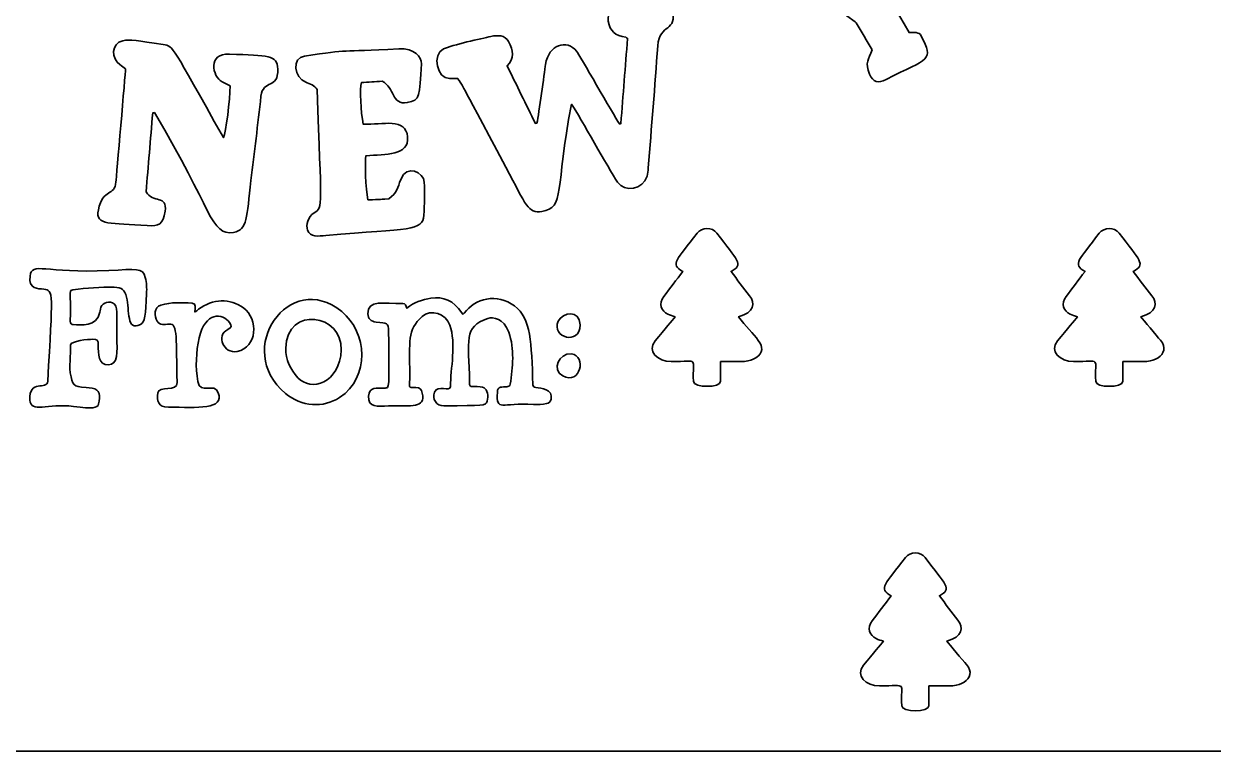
# Model space of a CAD drawing. Header units: inches. Extents: x 1 to 6, y -20.83 to -15.29.
# Drawn here: x 3.034 to 5.009, y -20.826 to -19.617 of the extents above; entities that cross this region are included whole.
import ezdxf

# ---------------------------------------------------------------- set-up
doc = ezdxf.new("R2010")
doc.units = ezdxf.units.IN
doc.header["$MEASUREMENT"] = 0
doc.layers.add('_U+0421_U+043B_U+043E_U+0439 1', color=7, linetype='Continuous')

# ---------------------------------------------------------------- blocks, each defined once
blk = doc.blocks.new('block 3')
at = {"layer": '_U+0421_U+043B_U+043E_U+0439 1', "color": 7, "lineweight": 35, "true_color": 0xffffff}
for points in [[(3.5581, -20.2383), (3.5312, -20.2564), (3.4944, -20.2533), (3.4682, -20.2316), (3.3806, -20.1587), (3.475, -20.0245), (3.5615, -20.0955), (3.6044, -20.1307), (3.6092, -20.2039), (3.5581, -20.2383)], [(3.5607, -20.1589), (3.5631, -20.1002), (3.4712, -20.0843), (3.4686, -20.1566), (3.4679, -20.1757), (3.4765, -20.1913), (3.4888, -20.2054), (3.5098, -20.2293), (3.5593, -20.2147), (3.5607, -20.1589)]]:
    blk.add_open_spline(points, degree=3, knots=[0, 0, 0, 0, 1, 1, 1, 2, 2, 2, 3, 3, 3, 3], dxfattribs=at)
blk = doc.blocks.new('block 2')
at = {"layer": '_U+0421_U+043B_U+043E_U+0439 1', "color": 7, "lineweight": 35, "true_color": 0xffffff}
for points, knots in [([(3.2354, -20.0388), (3.2377, -20.0475), (3.2379, -20.0567), (3.2375, -20.0656), (3.2358, -20.1017), (3.2348, -20.113), (3.2272, -20.117), (3.2037, -20.1293), (3.2095, -20.0933), (3.2041, -20.0717), (3.2009, -20.059), (3.1971, -20.0557), (3.1838, -20.0552), (3.1608, -20.0545), (3.138, -20.0564), (3.1151, -20.0592), (3.1089, -20.06), (3.1111, -20.0643), (3.1111, -20.0882), (3.1111, -20.0882), (3.1111, -20.0882), (3.1112, -20.0882), (3.1112, -20.1122), (3.1088, -20.117), (3.1157, -20.1171), (3.1286, -20.1173), (3.1543, -20.1219), (3.1601, -20.0967), (3.1605, -20.095), (3.1609, -20.0934), (3.161, -20.0917), (3.1614, -20.0813), (3.1727, -20.078), (3.1807, -20.0809), (3.192, -20.085), (3.1872, -20.1008), (3.188, -20.135), (3.1886, -20.1649), (3.1906, -20.1832), (3.174, -20.1841), (3.1572, -20.185), (3.1573, -20.1659), (3.1573, -20.1506), (3.1573, -20.1434), (3.1554, -20.1413), (3.1479, -20.1415), (3.1411, -20.1416), (3.1111, -20.1442), (3.1113, -20.1511), (3.1118, -20.1687), (3.108, -20.1863), (3.112, -20.2039), (3.116, -20.222), (3.1172, -20.2191), (3.1472, -20.223), (3.1601, -20.2247), (3.1609, -20.2362), (3.1579, -20.2488), (3.156, -20.2565), (3.1484, -20.2572), (3.1164, -20.2532), (3.0729, -20.2478), (3.0453, -20.2651), (3.0438, -20.2425), (3.0414, -20.2078), (3.0725, -20.2264), (3.0733, -20.2114), (3.0819, -20.064), (3.083, -20.0597), (3.0671, -20.0583), (3.0568, -20.0573), (3.041, -20.0587), (3.0439, -20.0365), (3.047, -20.0121), (3.0679, -20.0323), (3.1746, -20.0273), (3.2206, -20.0251), (3.2311, -20.0222), (3.2354, -20.0388)], [0, 0, 0, 0, 1, 1, 1, 2, 2, 2, 3, 3, 3, 4, 4, 4, 5, 5, 5, 6, 6, 6, 7, 7, 7, 8, 8, 8, 9, 9, 9, 10, 10, 10, 11, 11, 11, 12, 12, 12, 13, 13, 13, 14, 14, 14, 15, 15, 15, 16, 16, 16, 17, 17, 17, 18, 18, 18, 19, 19, 19, 20, 20, 20, 21, 21, 21, 22, 22, 22, 23, 23, 23, 24, 24, 24, 25, 25, 25, 26, 26, 26, 26]), ([(3.8838, -20.2219), (3.8807, -20.2215), (3.8793, -20.2202), (3.8792, -20.2171), (3.8762, -20.1463), (3.8763, -20.107), (3.8486, -20.0862), (3.8192, -20.0642), (3.783, -20.0739), (3.765, -20.098), (3.7634, -20.1002), (3.7627, -20.1006), (3.7609, -20.0978), (3.7474, -20.077), (3.7303, -20.0699), (3.7098, -20.0734), (3.6954, -20.0758), (3.6814, -20.0798), (3.6699, -20.0901), (3.6684, -20.0862), (3.6677, -20.0818), (3.6627, -20.082), (3.6314, -20.0827), (3.6048, -20.075), (3.6052, -20.0991), (3.6053, -20.1072), (3.6102, -20.1123), (3.6186, -20.1131), (3.6372, -20.1149), (3.6395, -20.1137), (3.6395, -20.1286), (3.6396, -20.226), (3.6424, -20.2221), (3.632, -20.2227), (3.62, -20.2233), (3.6069, -20.22), (3.6061, -20.2361), (3.6052, -20.2555), (3.6207, -20.2532), (3.6395, -20.2524), (3.6788, -20.2507), (3.7004, -20.2576), (3.6954, -20.2311), (3.6941, -20.2243), (3.6914, -20.2221), (3.6844, -20.2218), (3.6705, -20.2212), (3.6747, -20.2246), (3.6745, -20.1993), (3.6742, -20.146), (3.6707, -20.1257), (3.6949, -20.1039), (3.7096, -20.0907), (3.7343, -20.0987), (3.7412, -20.1182), (3.7517, -20.1479), (3.7425, -20.1914), (3.742, -20.22), (3.7418, -20.2293), (3.7207, -20.2171), (3.7159, -20.2293), (3.7112, -20.2412), (3.7186, -20.2522), (3.7314, -20.2521), (3.7966, -20.2516), (3.801, -20.2526), (3.803, -20.2446), (3.804, -20.2402), (3.8046, -20.2358), (3.8035, -20.2312), (3.8013, -20.2223), (3.7984, -20.2204), (3.7807, -20.22), (3.7739, -20.2198), (3.7739, -20.2199), (3.7738, -20.2129), (3.7728, -20.1418), (3.7629, -20.1216), (3.8044, -20.107), (3.8128, -20.104), (3.8308, -20.1069), (3.8389, -20.1298), (3.8491, -20.1584), (3.8454, -20.1874), (3.8414, -20.2164), (3.841, -20.2199), (3.8383, -20.2203), (3.8356, -20.2206), (3.8279, -20.2215), (3.8206, -20.2184), (3.82, -20.2298), (3.8184, -20.2628), (3.8265, -20.2463), (3.8802, -20.2498), (3.8873, -20.2503), (3.8947, -20.2498), (3.9018, -20.2484), (3.9058, -20.2476), (3.9086, -20.2454), (3.9094, -20.2413), (3.9125, -20.2238), (3.8933, -20.223), (3.8838, -20.2219)], [0, 0, 0, 0, 1, 1, 1, 2, 2, 2, 3, 3, 3, 4, 4, 4, 5, 5, 5, 6, 6, 6, 7, 7, 7, 8, 8, 8, 9, 9, 9, 10, 10, 10, 11, 11, 11, 12, 12, 12, 13, 13, 13, 14, 14, 14, 15, 15, 15, 16, 16, 16, 17, 17, 17, 18, 18, 18, 19, 19, 19, 20, 20, 20, 21, 21, 21, 22, 22, 22, 23, 23, 23, 24, 24, 24, 25, 25, 25, 26, 26, 26, 27, 27, 27, 28, 28, 28, 29, 29, 29, 30, 30, 30, 31, 31, 31, 32, 32, 32, 33, 33, 33, 34, 34, 34, 34]), ([(3.3983, -20.0893), (3.3769, -20.0732), (3.3467, -20.0742), (3.3239, -20.0917), (3.322, -20.0932), (3.3204, -20.0951), (3.3174, -20.0961), (3.318, -20.0889), (3.3201, -20.0822), (3.3132, -20.0817), (3.2958, -20.0804), (3.2784, -20.0797), (3.2614, -20.0847), (3.2493, -20.0882), (3.2498, -20.1028), (3.2552, -20.1116), (3.2595, -20.1184), (3.267, -20.1175), (3.2751, -20.1163), (3.2895, -20.114), (3.2864, -20.143), (3.2883, -20.2136), (3.2887, -20.2286), (3.2577, -20.2192), (3.2562, -20.2306), (3.2546, -20.2436), (3.2557, -20.2543), (3.2738, -20.2544), (3.3227, -20.2548), (3.3668, -20.2589), (3.3565, -20.2303), (3.3501, -20.2125), (3.3261, -20.2344), (3.3225, -20.2119), (3.3186, -20.1875), (3.3195, -20.1631), (3.3248, -20.139), (3.3342, -20.0958), (3.3641, -20.0975), (3.3754, -20.1138), (3.3796, -20.1199), (3.3791, -20.1218), (3.3726, -20.1251), (3.3519, -20.1355), (3.3653, -20.1664), (3.3882, -20.1618), (3.4211, -20.1553), (3.4239, -20.1086), (3.3983, -20.0893)], [0, 0, 0, 0, 1, 1, 1, 2, 2, 2, 3, 3, 3, 4, 4, 4, 5, 5, 5, 6, 6, 6, 7, 7, 7, 8, 8, 8, 9, 9, 9, 10, 10, 10, 11, 11, 11, 12, 12, 12, 13, 13, 13, 14, 14, 14, 15, 15, 15, 16, 16, 16, 16]), ([(3.9574, -20.1173), (3.9574, -20.0923), (3.9285, -20.0959), (3.9212, -20.1117), (3.9086, -20.1384), (3.9576, -20.153), (3.9574, -20.1173)], [0, 0, 0, 0, 1, 1, 1, 2, 2, 2, 2]), ([(3.9431, -20.166), (3.922, -20.164), (3.9099, -20.192), (3.9285, -20.2023), (3.9585, -20.2188), (3.9683, -20.1684), (3.9431, -20.166)], [0, 0, 0, 0, 1, 1, 1, 2, 2, 2, 2])]:
    blk.add_open_spline(points, degree=3, knots=knots, dxfattribs=at)
at = {"layer": '_U+0421_U+043B_U+043E_U+0439 1'}
blk.add_blockref('block 3', (0, 0), dxfattribs=at)

msp = doc.modelspace()

# ---------------------------------------------------------------- linework, layer by layer
at = {"layer": '_U+0421_U+043B_U+043E_U+0439 1', "color": 240, "lineweight": 35, "true_color": 0xed1c24}
msp.add_open_spline([(5.7573, -15.285), (5.7573, -15.285), (1.2427, -15.285), (1.2427, -15.285), (1.1087, -15.3261), (1, -15.4307), (1, -15.5597), (1, -15.5597), (1, -20.5925), (1, -20.5925), (1, -20.7215), (1.1087, -20.8261), (1.2428, -20.8261), (1.2428, -20.8261), (5.7574, -20.8261), (5.7574, -20.8261), (5.8914, -20.8261), (6, -20.7215), (6, -20.5925), (6, -20.5925), (6, -15.5597), (6, -15.5597), (6, -15.4307), (5.8914, -15.3261), (5.7573, -15.285)], degree=3, knots=[0, 0, 0, 0, 1, 1, 1, 2, 2, 2, 3, 3, 3, 4, 4, 4, 5, 5, 5, 6, 6, 6, 7, 7, 7, 8, 8, 8, 8], dxfattribs=at)
at = {"layer": '_U+0421_U+043B_U+043E_U+0439 1', "color": 7, "lineweight": 35, "true_color": 0xffffff}
for points, knots in [([(4.4427, -19.6608), (4.4336, -19.6455), (4.4249, -19.6306), (4.4159, -19.6159), (4.4133, -19.6116), (4.2993, -19.5357), (4.2946, -19.5329), (4.2861, -19.5346), (4.2729, -19.5382), (4.2643, -19.5329), (4.2483, -19.5229), (4.2369, -19.4965), (4.2535, -19.4862), (4.2721, -19.4747), (4.2908, -19.4633), (4.3113, -19.4555), (4.328, -19.4491), (4.344, -19.4336), (4.3584, -19.4537), (4.3665, -19.4649), (4.375, -19.4762), (4.37, -19.4926), (4.3835, -19.5028), (4.3969, -19.5129), (4.4122, -19.5245), (4.4137, -19.4977), (4.4149, -19.4736), (4.4162, -19.4499), (4.4148, -19.4492), (4.4142, -19.4485), (4.4135, -19.4486), (4.3974, -19.4513), (4.3927, -19.4487), (4.3874, -19.4344), (4.3785, -19.4106), (4.3837, -19.4066), (4.4461, -19.3754), (4.4589, -19.369), (4.4677, -19.3719), (4.4749, -19.3829), (4.4876, -19.4024), (4.4859, -19.4088), (4.4688, -19.4225), (4.4557, -19.5784), (4.4568, -19.5476), (4.5037, -19.6318), (4.512, -19.6318), (4.5204, -19.6304), (4.5241, -19.6377), (4.5451, -19.679), (4.5374, -19.6735), (4.4659, -19.7098), (4.4519, -19.7169), (4.4439, -19.7143), (4.4381, -19.7009), (4.43, -19.6821), (4.4365, -19.6763), (4.4427, -19.6608)], [0, 0, 0, 0, 1, 1, 1, 2, 2, 2, 3, 3, 3, 4, 4, 4, 5, 5, 5, 6, 6, 6, 7, 7, 7, 8, 8, 8, 9, 9, 9, 10, 10, 10, 11, 11, 11, 12, 12, 12, 13, 13, 13, 14, 14, 14, 15, 15, 15, 16, 16, 16, 17, 17, 17, 18, 18, 18, 19, 19, 19, 19]), ([(4.0864, -19.6538), (4.0817, -19.7215), (4.076, -19.7891), (4.0706, -19.8568), (4.0702, -19.8614), (4.07, -19.8662), (4.0687, -19.8706), (4.0622, -19.8928), (4.0315, -19.8982), (4.0196, -19.8803), (4.0042, -19.857), (3.9585, -19.774), (3.9431, -19.7509), (3.9156, -19.8937), (3.9329, -19.9227), (3.8939, -19.9291), (3.871, -19.9329), (3.8684, -19.92), (3.8342, -19.8557), (3.7473, -19.6927), (3.7684, -19.7306), (3.7541, -19.7081), (3.7488, -19.7081), (3.7447, -19.7081), (3.7406, -19.7082), (3.7198, -19.7085), (3.7113, -19.6685), (3.7306, -19.6592), (3.7448, -19.6524), (3.7941, -19.6417), (3.8093, -19.6384), (3.8206, -19.6359), (3.8326, -19.6359), (3.8386, -19.6468), (3.8471, -19.6619), (3.8481, -19.6747), (3.8362, -19.6872), (3.8521, -19.7195), (3.8677, -19.7512), (3.8832, -19.7829), (3.8841, -19.7827), (3.885, -19.7825), (3.8858, -19.7823), (3.8891, -19.7656), (3.898, -19.7008), (3.9002, -19.6848), (3.9047, -19.6519), (3.9357, -19.6424), (3.9516, -19.6629), (3.9558, -19.6682), (4.0123, -19.7676), (4.0228, -19.7837), (4.0235, -19.7835), (4.0243, -19.7833), (4.0251, -19.7832), (4.0288, -19.7358), (4.0325, -19.6885), (4.0362, -19.6417), (4.0348, -19.6407), (4.0342, -19.6399), (4.0335, -19.6398), (4.0152, -19.6371), (4.0074, -19.63), (4.0043, -19.6128), (4.0018, -19.5988), (4.0094, -19.5935), (4.0355, -19.5863), (4.0889, -19.5715), (4.1031, -19.5652), (4.1101, -19.5923), (4.1204, -19.6321), (4.089, -19.6159), (4.0864, -19.6538)], [0, 0, 0, 0, 1, 1, 1, 2, 2, 2, 3, 3, 3, 4, 4, 4, 5, 5, 5, 6, 6, 6, 7, 7, 7, 8, 8, 8, 9, 9, 9, 10, 10, 10, 11, 11, 11, 12, 12, 12, 13, 13, 13, 14, 14, 14, 15, 15, 15, 16, 16, 16, 17, 17, 17, 18, 18, 18, 19, 19, 19, 20, 20, 20, 21, 21, 21, 22, 22, 22, 23, 23, 23, 24, 24, 24, 24]), ([(3.4553, -19.6925), (3.4567, -19.7268), (3.4308, -19.709), (3.4275, -19.7377), (3.4222, -19.7844), (3.4165, -19.831), (3.4109, -19.8777), (3.4035, -19.9391), (3.4052, -19.9599), (3.3821, -19.9639), (3.3437, -19.9704), (3.3472, -19.9264), (3.2507, -19.765), (3.2497, -19.7652), (3.2487, -19.7653), (3.2477, -19.7654), (3.2439, -19.8099), (3.2402, -19.8543), (3.2366, -19.8964), (3.2478, -19.9163), (3.2727, -19.9011), (3.2682, -19.9288), (3.2646, -19.9509), (3.2586, -19.9541), (3.2387, -19.9525), (3.1789, -19.9478), (3.1514, -19.9536), (3.1574, -19.9265), (3.1653, -19.8902), (3.1846, -19.9042), (3.1866, -19.8801), (3.1872, -19.8733), (3.2024, -19.699), (3.2024, -19.6924), (3.1998, -19.6904), (3.1966, -19.6875), (3.193, -19.6851), (3.179, -19.6761), (3.1781, -19.6493), (3.1979, -19.6455), (3.2107, -19.643), (3.2214, -19.6454), (3.2653, -19.6519), (3.2827, -19.6544), (3.2788, -19.6533), (3.3651, -19.8064), (3.3692, -19.7984), (3.3763, -19.7431), (3.3762, -19.7206), (3.3721, -19.7185), (3.3674, -19.7163), (3.3629, -19.7138), (3.3465, -19.7049), (3.3387, -19.6657), (3.375, -19.6676), (3.44, -19.6707), (3.4544, -19.6682), (3.4553, -19.6925)], [0, 0, 0, 0, 1, 1, 1, 2, 2, 2, 3, 3, 3, 4, 4, 4, 5, 5, 5, 6, 6, 6, 7, 7, 7, 8, 8, 8, 9, 9, 9, 10, 10, 10, 11, 11, 11, 12, 12, 12, 13, 13, 13, 14, 14, 14, 15, 15, 15, 16, 16, 16, 17, 17, 17, 18, 18, 18, 19, 19, 19, 19]), ([(3.6986, -19.8803), (3.6993, -19.8987), (3.6992, -19.9171), (3.6979, -19.9354), (3.6959, -19.9624), (3.6755, -19.9568), (3.5354, -19.9692), (3.5228, -19.9703), (3.5095, -19.9721), (3.5049, -19.9603), (3.5016, -19.9522), (3.5051, -19.9381), (3.5157, -19.9314), (3.5313, -19.9215), (3.5272, -19.9245), (3.5207, -19.7263), (3.5162, -19.7201), (3.5091, -19.717), (3.5017, -19.7143), (3.4823, -19.7071), (3.4783, -19.674), (3.4998, -19.6709), (3.5782, -19.6595), (3.5534, -19.6643), (3.6562, -19.659), (3.6828, -19.6576), (3.6944, -19.6726), (3.6938, -19.6836), (3.6904, -19.7377), (3.6924, -19.7446), (3.6705, -19.7483), (3.6435, -19.7529), (3.6502, -19.7227), (3.6287, -19.7129), (3.6171, -19.7136), (3.6056, -19.7143), (3.5943, -19.715), (3.5913, -19.7243), (3.5931, -19.7644), (3.5973, -19.7842), (3.63, -19.785), (3.6682, -19.7731), (3.6709, -19.8054), (3.6736, -19.8365), (3.6346, -19.8346), (3.6018, -19.8365), (3.5994, -19.8471), (3.6015, -19.8913), (3.6051, -19.9098), (3.6288, -19.9091), (3.6186, -19.9095), (3.6399, -19.9083), (3.6537, -19.8977), (3.6543, -19.8899), (3.6595, -19.876), (3.6698, -19.8493), (3.698, -19.8651), (3.6986, -19.8803)], [0, 0, 0, 0, 1, 1, 1, 2, 2, 2, 3, 3, 3, 4, 4, 4, 5, 5, 5, 6, 6, 6, 7, 7, 7, 8, 8, 8, 9, 9, 9, 10, 10, 10, 11, 11, 11, 12, 12, 12, 13, 13, 13, 14, 14, 14, 15, 15, 15, 16, 16, 16, 17, 17, 17, 18, 18, 18, 19, 19, 19, 19]), ([(4.2492, -20.1723), (4.2376, -20.1799), (4.2307, -20.1785), (4.1908, -20.1785), (4.1908, -20.1897), (4.1908, -20.2004), (4.1908, -20.2114), (4.1908, -20.2225), (4.1457, -20.2225), (4.1457, -20.2114), (4.1432, -20.1705), (4.1572, -20.1786), (4.1089, -20.1785), (4.0862, -20.1784), (4.0678, -20.1613), (4.082, -20.1442), (4.0991, -20.1237), (4.1106, -20.1103), (4.1153, -20.1043), (4.1111, -20.1028), (4.1069, -20.1018), (4.1032, -20.1), (4.0926, -20.0944), (4.087, -20.0823), (4.0965, -20.0704), (4.1072, -20.0569), (4.1173, -20.0429), (4.128, -20.0288), (4.1058, -20.0173), (4.1183, -20.0092), (4.1516, -19.9653), (4.1595, -19.9549), (4.1766, -19.9548), (4.1845, -19.9652), (4.2189, -20.0104), (4.2298, -20.0176), (4.2082, -20.0288), (4.2185, -20.0425), (4.228, -20.0563), (4.2387, -20.0691), (4.2493, -20.0818), (4.2466, -20.0972), (4.2207, -20.104), (4.2433, -20.1356), (4.2759, -20.1549), (4.2492, -20.1723)], [0, 0, 0, 0, 1, 1, 1, 2, 2, 2, 3, 3, 3, 4, 4, 4, 5, 5, 5, 6, 6, 6, 7, 7, 7, 8, 8, 8, 9, 9, 9, 10, 10, 10, 11, 11, 11, 12, 12, 12, 13, 13, 13, 14, 14, 14, 15, 15, 15, 15]), ([(4.9215, -20.1432), (4.9316, -20.1546), (4.9268, -20.1661), (4.9173, -20.1723), (4.9056, -20.1799), (4.8987, -20.1785), (4.8589, -20.1785), (4.8589, -20.1897), (4.8589, -20.2004), (4.8589, -20.2114), (4.8589, -20.2225), (4.8137, -20.2225), (4.8137, -20.2114), (4.8112, -20.1705), (4.8253, -20.1786), (4.7769, -20.1785), (4.7542, -20.1784), (4.7358, -20.1613), (4.75, -20.1442), (4.7671, -20.1237), (4.7787, -20.1103), (4.7833, -20.1043), (4.7791, -20.1028), (4.775, -20.1018), (4.7713, -20.1), (4.7606, -20.0944), (4.7551, -20.0823), (4.7646, -20.0704), (4.7753, -20.0569), (4.7854, -20.0429), (4.796, -20.0288), (4.7738, -20.0173), (4.7864, -20.0092), (4.8196, -19.9653), (4.8276, -19.9549), (4.8446, -19.9548), (4.8525, -19.9652), (4.8869, -20.0104), (4.8979, -20.0176), (4.8762, -20.0288), (4.8866, -20.0425), (4.8961, -20.0563), (4.9068, -20.0691), (4.9174, -20.0818), (4.9146, -20.0972), (4.8888, -20.104), (4.8928, -20.1096), (4.9146, -20.1355), (4.9215, -20.1432)], [0, 0, 0, 0, 1, 1, 1, 2, 2, 2, 3, 3, 3, 4, 4, 4, 5, 5, 5, 6, 6, 6, 7, 7, 7, 8, 8, 8, 9, 9, 9, 10, 10, 10, 11, 11, 11, 12, 12, 12, 13, 13, 13, 14, 14, 14, 15, 15, 15, 16, 16, 16, 16]), ([(4.5994, -20.6822), (4.6095, -20.6936), (4.6047, -20.7051), (4.5952, -20.7113), (4.5835, -20.7189), (4.5766, -20.7175), (4.5368, -20.7175), (4.5368, -20.7287), (4.5368, -20.7394), (4.5368, -20.7504), (4.5368, -20.7616), (4.4916, -20.7616), (4.4916, -20.7504), (4.4892, -20.7096), (4.5032, -20.7177), (4.4548, -20.7175), (4.4321, -20.7174), (4.4138, -20.7003), (4.4279, -20.6833), (4.445, -20.6627), (4.4566, -20.6493), (4.4612, -20.6434), (4.457, -20.6419), (4.4529, -20.6409), (4.4492, -20.639), (4.4385, -20.6335), (4.433, -20.6213), (4.4425, -20.6095), (4.4532, -20.596), (4.4633, -20.582), (4.4739, -20.5678), (4.4517, -20.5563), (4.4644, -20.5481), (4.4976, -20.5044), (4.5055, -20.4939), (4.5225, -20.4938), (4.5304, -20.5043), (4.5648, -20.5494), (4.5758, -20.5566), (4.5542, -20.5678), (4.5645, -20.5815), (4.574, -20.5953), (4.5847, -20.6082), (4.5953, -20.6208), (4.5925, -20.6362), (4.5667, -20.643), (4.5707, -20.6486), (4.5926, -20.6745), (4.5994, -20.6822)], [0, 0, 0, 0, 1, 1, 1, 2, 2, 2, 3, 3, 3, 4, 4, 4, 5, 5, 5, 6, 6, 6, 7, 7, 7, 8, 8, 8, 9, 9, 9, 10, 10, 10, 11, 11, 11, 12, 12, 12, 13, 13, 13, 14, 14, 14, 15, 15, 15, 16, 16, 16, 16])]:
    msp.add_open_spline(points, degree=3, knots=knots, dxfattribs=at)

# ---------------------------------------------------------------- block references
at = {"layer": '_U+0421_U+043B_U+043E_U+0439 1'}
msp.add_blockref('block 2', (0, 0), dxfattribs=at)

doc.saveas('drawing.dxf')
